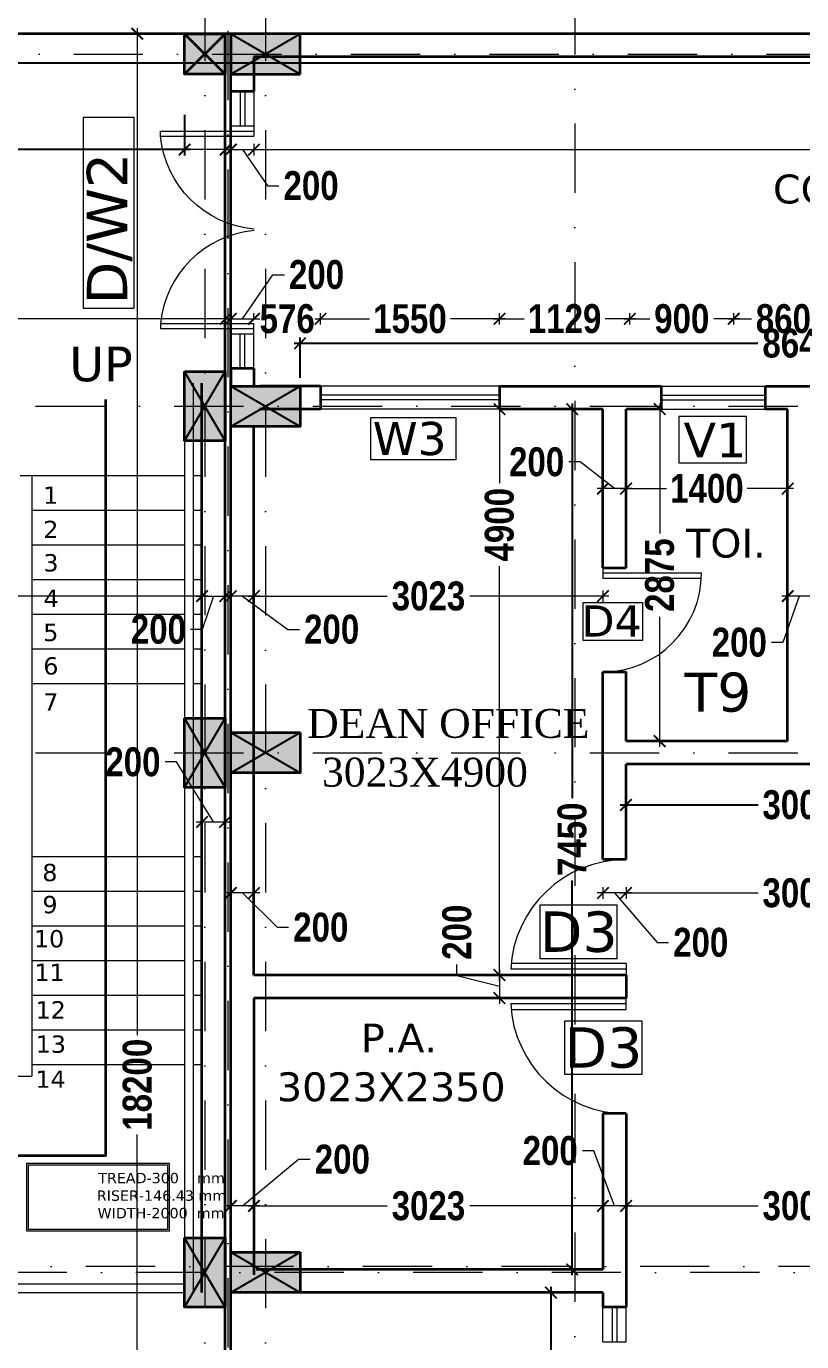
# Model space of a CAD drawing. Header units: millimetres. Extents: x -3092162 to 4513894, y -12317808 to 1849994.
# Drawn here: x -408651 to -401935, y -5877181 to -5865791 of the extents above; entities that cross this region are included whole.
import ezdxf

# ---------------------------------------------------------------- set-up
doc = ezdxf.new("R2010")
doc.units = ezdxf.units.MM
doc.header["$LTSCALE"] = 2
doc.header["$MEASUREMENT"] = 0
doc.header["$PDMODE"] = 34
doc.header["$PDSIZE"] = 500
doc.linetypes.add('DASHDOT', pattern=[1, 0.5, -0.25, 0, -0.25])
doc.layers.add('AEROW', color=7, linetype='Continuous', lineweight=15, true_color=0x0d0d0d)
for name, color, linetype, lineweight in [('ARROW', 7, 'Continuous', 25), ('coloumn', 10, 'Continuous', 35), ('D DIM', 250, 'Continuous', 9), ('D3', 10, 'Continuous', 5), ('D4', 10, 'Continuous', 5), ('DOOR', 27, 'Continuous', 5), ('DW2', 10, 'Continuous', 9), ('expen. jt.', 130, 'Continuous', 35), ('glass', 5, 'Continuous', 15), ('GRID', 251, 'DASHDOT', 5), ('RAILING', 47, 'Continuous', 13), ('SILL', 74, 'Continuous', 9), ('slab', 7, 'Continuous', 15), ('STAIR', 252, 'Continuous', 9), ('TEXT', 7, 'Continuous', 13), ('VENTI', 162, 'Continuous', 5), ('w3', 162, 'Continuous', 5), ('WAll', 250, 'Continuous', 35)]:
    doc.layers.add(name, color=color, linetype=linetype, lineweight=lineweight)
doc.styles.add('INNER DIM', font='ARIALNB.TTF', dxfattribs={"height": 250})
doc.styles.get("Standard").update_dxf_attribs({"font": 'times.ttf', "height": 500})
doc.styles.add('style2', font='verdana.ttf')
doc.dimstyles.new('external final', dxfattribs={"dimscale": 0, "dimtxt": 250, "dimasz": 100, "dimexe": 50, "dimexo": 50, "dimgap": 50, "dimtad": 0, "dimdec": 0, "dimzin": 0, "dimdsep": 46, "dimtxsty": 'INNER DIM', "dimblk": 'ARCHTICK', "dimcen": 100, "dimdle": 50, "dimclrd": 256, "dimclre": 256, "dimclrt": 256, "dimadec": 0, "dimazin": 0, "dimtfac": 1, "dimtdec": 0, "dimtix": 1, "dimtmove": 1, "dimatfit": 3, "dimfxl": 50, "dimfxlon": 1, "dimtolj": 1, "dimtzin": 0, "dimlwd": -1, "dimlwe": -1, "dimarcsym": 1})

# ---------------------------------------------------------------- blocks, each defined once
blk = doc.blocks.new('_ArchTick')
at = {"color": 0, "linetype": 'ByBlock', "const_width": 0.15}
blk.add_lwpolyline([(-0.5, -0.5), (0.5, 0.5)], dxfattribs=at)
blk = doc.blocks.new('*D371')
at = {"ltscale": 100, "transparency": 16777216}
for p, q in [((-406330, -5868536), (-402316, -5868536)), ((-406280, -5868836), (-406280, -5868486)), ((-397585, -5868536), (-401599, -5868536)), ((-397635, -5868836), (-397635, -5868486))]:
    blk.add_line(p, q, dxfattribs=at)
at = {"layer": 'Defpoints', "color": 0, "lineweight": 50, "ltscale": 100, "transparency": 16777216}
for p in [(-397635, -5868536), (-406280, -5868906), (-397635, -5868906)]:
    blk.add_point(p, dxfattribs=at)
at = {"ltscale": 100, "transparency": 16777216, "xscale": 100, "yscale": 100, "zscale": 100, "rotation": 180}
blk.add_blockref('_ArchTick', (-406280, -5868536), dxfattribs=at)
at = {"ltscale": 100, "transparency": 16777216, "xscale": 100, "yscale": 100, "zscale": 100}
blk.add_blockref('_ArchTick', (-397635, -5868536), dxfattribs=at)
at = {"lineweight": 50, "ltscale": 100, "transparency": 16777216, "insert": (-401957, -5868536), "char_height": 250, "attachment_point": 5, "style": 'INNER DIM'}
blk.add_mtext('\\A1;8645', dxfattribs=at)
blk = doc.blocks.new('*D372')
at = {"ltscale": 100, "transparency": 16777216}
for p, q in [((-403707, -5869106), (-403973, -5869106)), ((-403923, -5869056), (-403923, -5872476)), ((-403923, -5876606), (-403923, -5873187)), ((-403707, -5876556), (-403973, -5876556))]:
    blk.add_line(p, q, dxfattribs=at)
at = {"layer": 'Defpoints', "color": 0, "lineweight": 50, "ltscale": 100, "transparency": 16777216}
for p in [(-403657, -5869106), (-403923, -5876556), (-403657, -5876556)]:
    blk.add_point(p, dxfattribs=at)
at = {"ltscale": 100, "transparency": 16777216, "xscale": 100, "yscale": 100, "zscale": 100}
for p, rotation in [((-403923, -5869106), 90), ((-403923, -5876556), 270)]:
    blk.add_blockref('_ArchTick', p, dxfattribs=dict(at, rotation=rotation))
at = {"lineweight": 50, "ltscale": 100, "transparency": 16777216, "insert": (-403923, -5872831), "char_height": 250, "attachment_point": 5, "rotation": 90, "style": 'INNER DIM'}
blk.add_mtext('\\A1;7450', dxfattribs=at)
blk = doc.blocks.new('*D373')
at = {"ltscale": 100, "transparency": 16777216}
for p, q in [((-403457, -5872233), (-403457, -5872583)), ((-400457, -5872233), (-400457, -5872583)), ((-403507, -5872533), (-402313, -5872533)), ((-400407, -5872533), (-401601, -5872533))]:
    blk.add_line(p, q, dxfattribs=at)
at = {"layer": 'Defpoints', "color": 0, "lineweight": 50, "ltscale": 100, "transparency": 16777216}
for p in [(-403457, -5872181), (-400457, -5872181), (-400457, -5872533)]:
    blk.add_point(p, dxfattribs=at)
at = {"ltscale": 100, "transparency": 16777216, "xscale": 100, "yscale": 100, "zscale": 100, "rotation": 180}
blk.add_blockref('_ArchTick', (-403457, -5872533), dxfattribs=at)
at = {"ltscale": 100, "transparency": 16777216, "xscale": 100, "yscale": 100, "zscale": 100}
blk.add_blockref('_ArchTick', (-400457, -5872533), dxfattribs=at)
at = {"lineweight": 50, "ltscale": 100, "transparency": 16777216, "insert": (-401957, -5872533), "char_height": 250, "attachment_point": 5, "style": 'INNER DIM'}
blk.add_mtext('\\A1;3000', dxfattribs=at)
blk = doc.blocks.new('*D376')
at = {"ltscale": 100, "transparency": 16777216}
for p, q in [((-403807, -5876756), (-404157, -5876756)), ((-404107, -5876706), (-404107, -5877758)), ((-404107, -5879531), (-404107, -5878479)), ((-403807, -5879481), (-404157, -5879481))]:
    blk.add_line(p, q, dxfattribs=at)
at = {"layer": 'Defpoints', "color": 0, "lineweight": 50, "ltscale": 100, "transparency": 16777216}
for p in [(-403657, -5876756), (-404107, -5879481), (-403657, -5879481)]:
    blk.add_point(p, dxfattribs=at)
at = {"ltscale": 100, "transparency": 16777216, "xscale": 100, "yscale": 100, "zscale": 100}
for p, rotation in [((-404107, -5876756), 90), ((-404107, -5879481), 270)]:
    blk.add_blockref('_ArchTick', p, dxfattribs=dict(at, rotation=rotation))
at = {"lineweight": 50, "ltscale": 100, "transparency": 16777216, "insert": (-404107, -5878119), "char_height": 250, "attachment_point": 5, "rotation": 90, "style": 'INNER DIM'}
blk.add_mtext('\\A1;2725', dxfattribs=at)
blk = doc.blocks.new('*D381')
at = {"layer": 'ARROW', "ltscale": 100, "transparency": 16777216}
for p, q in [((-438215, -5865906), (-438215, -5866159)), ((-394635, -5865906), (-394635, -5866159)), ((-438265, -5866109), (-416863, -5866109)), ((-394585, -5866109), (-415986, -5866109))]:
    blk.add_line(p, q, dxfattribs=at)
at = {"layer": 'Defpoints', "color": 0, "lineweight": 50, "ltscale": 100, "transparency": 16777216}
for p in [(-438215, -5865856), (-394635, -5865856), (-394635, -5866109)]:
    blk.add_point(p, dxfattribs=at)
at = {"layer": 'ARROW', "ltscale": 100, "transparency": 16777216, "xscale": 100, "yscale": 100, "zscale": 100, "rotation": 180}
blk.add_blockref('_ArchTick', (-438215, -5866109), dxfattribs=at)
at = {"layer": 'ARROW', "ltscale": 100, "transparency": 16777216, "xscale": 100, "yscale": 100, "zscale": 100}
blk.add_blockref('_ArchTick', (-394635, -5866109), dxfattribs=at)
at = {"layer": 'ARROW', "lineweight": 50, "ltscale": 100, "transparency": 16777216, "insert": (-416425, -5866109), "char_height": 250, "attachment_point": 5, "style": 'INNER DIM'}
blk.add_mtext('\\A1;43580', dxfattribs=at)
blk = doc.blocks.new('*D382')
at = {"layer": 'ARROW', "ltscale": 100, "transparency": 16777216}
for p, q in [((-425645, -5866559), (-425645, -5866909)), ((-407280, -5866559), (-407280, -5866909)), ((-425695, -5866859), (-416895, -5866859)), ((-407230, -5866859), (-416030, -5866859))]:
    blk.add_line(p, q, dxfattribs=at)
at = {"layer": 'Defpoints', "color": 0, "lineweight": 50, "ltscale": 100, "transparency": 16777216}
for p in [(-425645, -5866206), (-407280, -5866206), (-407280, -5866859)]:
    blk.add_point(p, dxfattribs=at)
at = {"layer": 'ARROW', "ltscale": 100, "transparency": 16777216, "xscale": 100, "yscale": 100, "zscale": 100, "rotation": 180}
blk.add_blockref('_ArchTick', (-425645, -5866859), dxfattribs=at)
at = {"layer": 'ARROW', "ltscale": 100, "transparency": 16777216, "xscale": 100, "yscale": 100, "zscale": 100}
blk.add_blockref('_ArchTick', (-407280, -5866859), dxfattribs=at)
at = {"layer": 'ARROW', "lineweight": 50, "ltscale": 100, "transparency": 16777216, "insert": (-416462, -5866859), "char_height": 250, "attachment_point": 5, "style": 'INNER DIM'}
blk.add_mtext('\\A1;18365', dxfattribs=at)

msp = doc.modelspace()

# ---------------------------------------------------------------- hatches: boundary and pattern name
at = {"layer": 'coloumn', "ltscale": 100}
for points in [[(-406929.7, -5866206.2), (-407279.7, -5866206.2), (-407279.7, -5865856.2), (-406929.7, -5865856.2)], [(-406279.7, -5866206.2), (-406279.7, -5865856.2), (-406879.7, -5865856.2), (-406879.7, -5866206.2)], [(-407279.7, -5868781.2), (-406929.7, -5868781.2), (-406929.7, -5869381.2), (-407279.7, -5869381.2)], [(-406279.7, -5868906.2), (-406279.7, -5869256.2), (-406879.7, -5869256.2), (-406879.7, -5868906.2)], [(-407279.7, -5871781.2), (-406929.7, -5871781.2), (-406929.7, -5872381.2), (-407279.7, -5872381.2)], [(-406279.7, -5871906.2), (-406279.7, -5872256.2), (-406879.7, -5872256.2), (-406879.7, -5871906.2)], [(-407279.3, -5876281.2), (-406929.3, -5876281.2), (-406929.3, -5876881.2), (-407279.3, -5876881.2)], [(-406279.3, -5876406.2), (-406279.3, -5876756.2), (-406879.3, -5876756.2), (-406879.3, -5876406.2)]]:
    msp.add_hatch(color=256, dxfattribs=at).paths.add_polyline_path(points)

# ---------------------------------------------------------------- linework, layer by layer
at = {"layer": 'AEROW', "lineweight": 35, "ltscale": 100}
msp.add_lwpolyline([(-409252.3, -5873540.9), (-409252.3, -5875570.2), (-407962.5, -5875570.2), (-407962.5, -5869022.7)], dxfattribs=at)
at = {"layer": 'coloumn', "ltscale": 100}
for p, q in [((-406929.7, -5865856.2), (-407279.7, -5866206.2)), ((-407279.2, -5865856.2), (-406929.7, -5866206.2))]:
    msp.add_line(p, q, dxfattribs=at)
at = {"layer": 'coloumn', "lineweight": 25, "ltscale": 100}
for p, q in [((-406879.7, -5865856.2), (-406279.7, -5866206.2)), ((-406879.7, -5866206.2), (-406279.7, -5865856.2)), ((-406929.7, -5869381.2), (-407279.7, -5868781.2)), ((-407279.7, -5869381.2), (-406929.7, -5868781.2)), ((-406879.7, -5869256.2), (-406279.7, -5868906.2)), ((-406879.7, -5868906.2), (-406279.7, -5869256.2)), ((-406929.7, -5872381.2), (-407279.7, -5871781.2)), ((-407279.7, -5872381.2), (-406929.7, -5871781.2)), ((-406879.7, -5872256.2), (-406279.7, -5871906.2)), ((-406879.7, -5871906.2), (-406279.7, -5872256.2)), ((-406929.3, -5876881.2), (-407279.3, -5876281.2)), ((-407279.3, -5876881.2), (-406929.3, -5876281.2)), ((-406879.3, -5876756.2), (-406279.3, -5876406.2)), ((-406879.3, -5876406.2), (-406279.3, -5876756.2))]:
    msp.add_line(p, q, dxfattribs=at)
at = {"layer": 'coloumn', "ltscale": 100}
for points in [[(-406929.7, -5866206.2), (-407279.7, -5866206.2), (-407279.7, -5865856.2), (-406929.7, -5865856.2)], [(-406279.7, -5866206.2), (-406279.7, -5865856.2), (-406879.7, -5865856.2), (-406879.7, -5866206.2)], [(-407279.7, -5868781.2), (-406929.7, -5868781.2), (-406929.7, -5869381.2), (-407279.7, -5869381.2)], [(-406279.7, -5868906.2), (-406279.7, -5869256.2), (-406879.7, -5869256.2), (-406879.7, -5868906.2)], [(-407279.7, -5871781.2), (-406929.7, -5871781.2), (-406929.7, -5872381.2), (-407279.7, -5872381.2)], [(-406279.7, -5871906.2), (-406279.7, -5872256.2), (-406879.7, -5872256.2), (-406879.7, -5871906.2)], [(-407279.3, -5876281.2), (-406929.3, -5876281.2), (-406929.3, -5876881.2), (-407279.3, -5876881.2)], [(-406279.3, -5876406.2), (-406279.3, -5876756.2), (-406879.3, -5876756.2), (-406879.3, -5876406.2)]]:
    msp.add_lwpolyline(points, close=True, dxfattribs=at)
at = {"layer": 'D DIM', "ltscale": 100}
for p, q in [((-407689.3, -5865806.2), (-407689.3, -5874526.3)), ((-407639.3, -5865856.2), (-407739.3, -5865856.2)), ((-406874.4, -5866858.8), (-416054, -5866858.8)), ((-406928.9, -5866858.8), (-406628.9, -5866858.8)), ((-406924.4, -5866808.8), (-406924.4, -5866908.8)), ((-406878.9, -5866808.8), (-406878.9, -5866908.8)), ((-406778.9, -5866858.8), (-406562.9, -5867171.7)), ((-406728.9, -5866858.8), (-400848.8, -5866858.8)), ((-406678.9, -5866808.8), (-406678.9, -5866908.8)), ((-406678.9, -5866808.8), (-406678.9, -5866908.8)), ((-406562.9, -5867171.7), (-406462.9, -5867171.7)), ((-406778.9, -5868324), (-406515.6, -5867942.2)), ((-406515.6, -5867942.2), (-406415.6, -5867942.2)), ((-406874.9, -5868324), (-415330, -5868324)), ((-406928.9, -5868324), (-406628.9, -5868324)), ((-406924.9, -5868324), (-406924.9, -5868274)), ((-406878.9, -5868324), (-406878.9, -5868274)), ((-406678.9, -5868324), (-406678.9, -5868274)), ((-406678.9, -5868324), (-406678.9, -5868274)), ((-406678.9, -5868324), (-406668.5, -5868324)), ((-406153, -5868324), (-405678.3, -5868324)), ((-406103, -5868324), (-406113.5, -5868324)), ((-406103, -5868374), (-406103, -5868274)), ((-406103, -5868374), (-406103, -5868274)), ((-404503, -5868324), (-404977.8, -5868324)), ((-404603, -5868324), (-404339, -5868324)), ((-404553, -5868374), (-404553, -5868274)), ((-404553, -5868374), (-404553, -5868274)), ((-403373.9, -5868324), (-403637.9, -5868324)), ((-403473.9, -5868324), (-403251.3, -5868324)), ((-403423.9, -5868374), (-403423.9, -5868274)), ((-403423.9, -5868374), (-403423.9, -5868274)), ((-402473.9, -5868324), (-402696.5, -5868324)), ((-402573.9, -5868324), (-402369.9, -5868324)), ((-402523.9, -5868374), (-402523.9, -5868274)), ((-402523.9, -5868374), (-402523.9, -5868274)), ((-404553, -5869056.2), (-404553, -5869747.7)), ((-404553, -5869106.2), (-404503, -5869106.2)), ((-403214.9, -5869106.2), (-403114.9, -5869106.2)), ((-403164.9, -5869056.2), (-403164.9, -5870183.1)), ((-403852.5, -5869563.5), (-403952.5, -5869563.5)), ((-403556.4, -5869793.7), (-403852.5, -5869563.5)), ((-403406.4, -5869793.7), (-403706.4, -5869793.7)), ((-403656.4, -5869843.7), (-403656.4, -5869743.7)), ((-403506.4, -5869793.7), (-403106.6, -5869793.7)), ((-403456.4, -5869843.7), (-403456.4, -5869743.7)), ((-403456.4, -5869843.7), (-403456.4, -5869743.7)), ((-402006.4, -5869793.7), (-402406.2, -5869793.7)), ((-402056.4, -5869843.7), (-402056.4, -5869743.7)), ((-404553, -5874056.2), (-404553, -5870465.6)), ((-407078.9, -5870725.3), (-408727.1, -5870725.3)), ((-407178.9, -5870725.3), (-406878.9, -5870725.3)), ((-407128.9, -5870725.3), (-407128.9, -5870675.3)), ((-407128.9, -5870742), (-407128.9, -5870675.3)), ((-407028.9, -5870725.3), (-407128.5, -5871014.5)), ((-406928.9, -5870725.3), (-406928.9, -5870675.3)), ((-406628.9, -5870725.3), (-406928.9, -5870725.3)), ((-406878.9, -5870675.3), (-406878.9, -5870775.3)), ((-406778.9, -5870725.3), (-406384.4, -5871013)), ((-406728.9, -5870725.3), (-405524.8, -5870725.3)), ((-406678.9, -5870675.3), (-406678.9, -5870775.3)), ((-406678.9, -5870675.3), (-406678.9, -5870775.3)), ((-403606.4, -5870725.3), (-404810.5, -5870725.3)), ((-403656.4, -5870675.3), (-403656.4, -5870775.3)), ((-401806.4, -5870725.3), (-402106.4, -5870725.3)), ((-401956.4, -5870725.3), (-402097.2, -5871126)), ((-402056.4, -5870675.3), (-402056.4, -5870775.3)), ((-403164.9, -5872031.2), (-403164.9, -5870904.3)), ((-407128.5, -5871014.5), (-407228.5, -5871014.5)), ((-406384.4, -5871013), (-406284.4, -5871013)), ((-402097.2, -5871126), (-402197.2, -5871126)), ((-403214.9, -5871981.2), (-403114.9, -5871981.2)), ((-407348.8, -5872161.5), (-407448.8, -5872161.5)), ((-407028.9, -5872680.2), (-407348.8, -5872161.5)), ((-407178.9, -5872680.2), (-406878.9, -5872680.2)), ((-407128.9, -5872680.2), (-407128.9, -5872630.2)), ((-406928.9, -5872680.2), (-406928.9, -5872630.2)), ((-406878.9, -5873245.8), (-406878.9, -5873345.8)), ((-406678.9, -5873245.8), (-406678.9, -5873345.8)), ((-403656.4, -5873245.8), (-403656.4, -5873345.8)), ((-403456.4, -5873245.8), (-403456.4, -5873345.8)), ((-403456.4, -5873245.8), (-403456.4, -5873345.8)), ((-406628.9, -5873295.8), (-406928.9, -5873295.8)), ((-406778.9, -5873295.8), (-406478.5, -5873592.9)), ((-403406.4, -5873295.8), (-403706.4, -5873295.8)), ((-403556.4, -5873295.8), (-403188, -5873724.6)), ((-403506.4, -5873295.8), (-402312.6, -5873295.8)), ((-406478.5, -5873592.9), (-406378.5, -5873592.9)), ((-403188, -5873724.6), (-403088, -5873724.6)), ((-404920.9, -5874014), (-404920.9, -5873914)), ((-404553.4, -5874106.2), (-404920.9, -5874014)), ((-404503.4, -5874006.2), (-404603.4, -5874006.2)), ((-404553, -5874006.2), (-404603, -5874006.2)), ((-404553.4, -5873956.2), (-404553.4, -5874256.2)), ((-404503.4, -5874206.2), (-404603.4, -5874206.2)), ((-407689.3, -5884106.2), (-407689.3, -5875386.1)), ((-403735, -5875527.7), (-403835, -5875527.7)), ((-403556.4, -5876005.5), (-403735, -5875527.7)), ((-406778.7, -5876005.5), (-406291.9, -5875601.8)), ((-406291.9, -5875601.8), (-406191.9, -5875601.8)), ((-406878.5, -5876055.5), (-406878.5, -5875955.5)), ((-406678.9, -5876055.5), (-406678.9, -5875955.5)), ((-406678.9, -5876055.5), (-406678.9, -5875955.5)), ((-403656.4, -5876055.5), (-403656.4, -5875955.5)), ((-403656.4, -5876055.5), (-403656.4, -5875955.5)), ((-403456.4, -5876055.5), (-403456.4, -5875955.5)), ((-403456.4, -5876055.5), (-403456.4, -5875955.5)), ((-406628.9, -5876005.5), (-406928.5, -5876005.5)), ((-406728.9, -5876005.5), (-405524.8, -5876005.5)), ((-403606.4, -5876005.5), (-404810.5, -5876005.5)), ((-403406.4, -5876005.5), (-403706.4, -5876005.5)), ((-403506.4, -5876005.5), (-402312.3, -5876005.5))]:
    msp.add_line(p, q, dxfattribs=at)
at = {"layer": 'D3'}
for p, q in [((-404200.9, -5873399.2), (-403534.9, -5873399.2)), ((-404200.9, -5873865.7), (-404200.9, -5873399.2)), ((-403534.9, -5873399.2), (-403534.9, -5873865.7)), ((-403534.9, -5873865.7), (-404200.9, -5873865.7)), ((-403986.9, -5874402.1), (-403321, -5874402.1)), ((-403986.9, -5874868.6), (-403986.9, -5874402.1)), ((-403321, -5874402.1), (-403321, -5874868.6)), ((-403321, -5874868.6), (-403986.9, -5874868.6))]:
    msp.add_line(p, q, dxfattribs=at)
at = {"layer": 'D4'}
for p, q in [((-403828.6, -5870780.9), (-403313.1, -5870780.9)), ((-403828.6, -5871110.5), (-403828.6, -5870780.9)), ((-403313.1, -5870780.9), (-403313.1, -5871110.5)), ((-403313.1, -5871110.5), (-403828.6, -5871110.5))]:
    msp.add_line(p, q, dxfattribs=at)
at = {"layer": 'DOOR', "color": 252, "ltscale": 200}
for p, q in [((-407489.3, -5866698.9), (-406679.3, -5866698.9)), ((-407489.3, -5866743.9), (-407489.3, -5866698.9)), ((-407489.3, -5866743.9), (-406679.3, -5866743.9)), ((-406679.3, -5866653.9), (-406679.3, -5866743.9)), ((-407489.3, -5868363.9), (-406679.3, -5868363.9)), ((-407489.3, -5868363.9), (-407489.3, -5868408.9)), ((-407489.3, -5868408.9), (-406679.3, -5868408.9)), ((-406679.3, -5868453.9), (-406679.3, -5868363.9))]:
    msp.add_line(p, q, dxfattribs=at)
at = {"layer": 'DOOR', "ltscale": 200}
for p, q in [((-403656.8, -5870482.6), (-403656.8, -5870572.4)), ((-402803.1, -5870527.5), (-403656.8, -5870527.5)), ((-402804.3, -5870572.4), (-403656.8, -5870572.4))]:
    msp.add_line(p, q, dxfattribs=at)
at = {"layer": 'DOOR', "ltscale": 100}
for p, q in [((-403456.8, -5873906.2), (-404451.8, -5873906.2)), ((-403456.8, -5873906.2), (-403456.8, -5874006.2)), ((-403456.8, -5873956.2), (-404455.6, -5873956.2)), ((-403456.8, -5874256.2), (-404455.6, -5874256.2)), ((-403456.8, -5874306.2), (-403456.8, -5874206.2)), ((-403456.8, -5874306.2), (-404451.8, -5874306.2))]:
    msp.add_line(p, q, dxfattribs=at)
for centre, start, end in [((-403456.8, -5874006.2), 90, 177.13402), ((-403456.8, -5874206.2), 182.86598, 270)]:
    msp.add_arc(centre, 1000, start, end, dxfattribs=at)
at = {"layer": 'DOOR', "color": 252, "ltscale": 200, "extrusion": (0, 0, -1)}
msp.add_ellipse((-406592.8, -5866651.2), major_axis=(901.3, 4), ratio=1, start_param=1.670585, end_param=3.0430697, dxfattribs=at)
at = {"layer": 'DOOR', "color": 252, "ltscale": 200}
msp.add_ellipse((-406592.8, -5868456.6), major_axis=(-901.3, 4), ratio=1, start_param=-1.4710077, end_param=-0.098523, dxfattribs=at)
at = {"layer": 'DW2', "ltscale": 0.1}
for p, q in [((-407715.4, -5866580.1), (-408159.2, -5866580.1)), ((-408159.2, -5866580.1), (-408159.2, -5868231.9)), ((-407715.4, -5868231.9), (-407715.4, -5866580.1)), ((-408159.2, -5868231.9), (-407715.4, -5868231.9))]:
    msp.add_line(p, q, dxfattribs=at)
at = {"layer": 'expen. jt.', "ltscale": 100}
for p, q in [((-393959.3, -5865856.2), (-438889.3, -5865856.2)), ((-406929.3, -5884381.3), (-406929.3, -5865856.2)), ((-406879.3, -5884256.2), (-406879.3, -5865856.2))]:
    msp.add_line(p, q, dxfattribs=at)
at = {"layer": 'glass', "ltscale": 100}
for p, q in [((-406799.3, -5866354.2), (-406799.3, -5866653.9)), ((-406759.3, -5866354.2), (-406759.3, -5866653.9)), ((-406799.3, -5868754.2), (-406799.3, -5868453.9)), ((-406759.3, -5868754.2), (-406759.3, -5868453.9)), ((-404553.4, -5868986.2), (-406103.4, -5868986.2)), ((-404553.4, -5869026.2), (-406103.4, -5869026.2)), ((-403149.3, -5868986.2), (-402249.3, -5868986.2)), ((-403149.3, -5869026.2), (-402249.3, -5869026.2)), ((-403576.8, -5876881.2), (-403576.8, -5877181.2)), ((-403536.8, -5876881.2), (-403536.8, -5877181.2))]:
    msp.add_line(p, q, dxfattribs=at)
at = {"layer": 'GRID', "color": 5, "ltscale": 600}
for p, q in [((-406904.3, -5805825.2), (-406904.3, -5894627.3)), ((-407104.3, -5806686.2), (-407104.3, -5893768.6)), ((-406579.3, -5806686.5), (-406579.3, -5893766)), ((-403904.3, -5807829.3), (-403898.2, -5892517.1))]:
    msp.add_line(p, q, dxfattribs=at)
at = {"layer": 'GRID', "color": 6, "ltscale": 600}
for p, q in [((-461044.5, -5866031.2), (-366465.1, -5866031.2)), ((-460174.2, -5869081.2), (-367334.7, -5869081.2)), ((-460174.2, -5872081.2), (-367334.7, -5872081.2)), ((-367932.2, -5876530.5), (-458429, -5876530.5)), ((-365097.3, -5876581.2), (-461068.5, -5876581.2))]:
    msp.add_line(p, q, dxfattribs=at)
at = {"layer": 'RAILING', "ltscale": 100}
for p, q in [((-407278.9, -5876756.2), (-407278.9, -5868881.2)), ((-407203.9, -5876756.2), (-407203.9, -5868881.2)), ((-408603.9, -5869681.2), (-408603.9, -5874881.2)), ((-408924.9, -5874881.2), (-408604.9, -5874881.2)), ((-410325.8, -5876756.2), (-407274.7, -5876756.2)), ((-410250.8, -5876681.2), (-407274.7, -5876681.2))]:
    msp.add_line(p, q, dxfattribs=at)
at = {"layer": 'SILL', "ltscale": 100}
for p, q in [((-406879.3, -5866354.3), (-406879.3, -5866654)), ((-406679.3, -5866354.2), (-406679.3, -5866653.9)), ((-406879.3, -5866653.9), (-406679.3, -5866653.9)), ((-406879.3, -5868453.9), (-406679.3, -5868453.9)), ((-406879.3, -5868754.2), (-406879.3, -5868453.9)), ((-406679.3, -5868754.2), (-406679.3, -5868453.9)), ((-404553.4, -5868906.2), (-406103.4, -5868906.2)), ((-403149.3, -5868906.2), (-402249.3, -5868906.2)), ((-404553.4, -5869106.2), (-406103.4, -5869106.2)), ((-403149.3, -5869106.2), (-402249.3, -5869106.2)), ((-403456.8, -5877181.2), (-403456.8, -5875206.2)), ((-403656.8, -5877181.2), (-403656.8, -5876756.2)), ((-403656.8, -5877181.2), (-403456.8, -5877181.2))]:
    msp.add_line(p, q, dxfattribs=at)
at = {"layer": 'SILL', "ltscale": 200}
msp.add_ellipse((-403656.8, -5870527.5), major_axis=(603.6, 603.6), ratio=1, start_param=3.9269908, end_param=5.4977871, dxfattribs=at)
at = {"layer": 'slab', "lineweight": 13}
for p, q in [((-408647.4, -5875635.9), (-407413.3, -5875635.9)), ((-408647.4, -5876224), (-408647.4, -5875635.9)), ((-407413.3, -5875635.9), (-407413.3, -5876224)), ((-408632.4, -5875650.9), (-407428.3, -5875650.9)), ((-408632.4, -5876209), (-408632.4, -5875650.9)), ((-407428.3, -5875650.9), (-407428.3, -5876209)), ((-407428.3, -5876209), (-408632.4, -5876209)), ((-407413.3, -5876224), (-408647.4, -5876224))]:
    msp.add_line(p, q, dxfattribs=at)
at = {"layer": 'STAIR', "ltscale": 100}
for p, q in [((-408704.9, -5869681.2), (-407280.8, -5869681.2)), ((-407204.3, -5869681.2), (-407128.9, -5869681.2)), ((-408603.9, -5869981.2), (-407280.8, -5869981.2)), ((-407204.3, -5869981.2), (-407128.9, -5869981.2)), ((-408603.9, -5870281.2), (-407280.8, -5870281.2)), ((-407204.3, -5870281.2), (-407128.9, -5870281.2)), ((-408603.9, -5870581.2), (-407280.8, -5870581.2)), ((-407204.3, -5870581.2), (-407128.9, -5870581.2)), ((-408603.9, -5870881.2), (-407280.8, -5870881.2)), ((-407204.3, -5870881.2), (-407128.9, -5870881.2)), ((-408603.9, -5871181.2), (-407280.8, -5871181.2)), ((-407204.3, -5871181.2), (-407128.9, -5871181.2)), ((-408603.9, -5871481.2), (-407280.8, -5871481.2)), ((-407204.3, -5871481.2), (-407128.9, -5871481.2)), ((-408603.9, -5872981.2), (-407280.8, -5872981.2)), ((-407204.3, -5872981.2), (-407128.9, -5872981.2)), ((-408603.9, -5873281.2), (-407280.8, -5873281.2)), ((-407204.3, -5873281.2), (-407128.9, -5873281.2)), ((-408603.9, -5873581.2), (-407280.8, -5873581.2)), ((-407204.3, -5873581.2), (-407128.9, -5873581.2)), ((-408603.9, -5873881.2), (-407280.8, -5873881.2)), ((-407204.3, -5873881.2), (-407128.9, -5873881.2)), ((-408603.9, -5874181.2), (-407280.8, -5874181.2)), ((-407204.3, -5874181.2), (-407128.9, -5874181.2)), ((-408603.9, -5874481.2), (-407280.8, -5874481.2)), ((-407204.3, -5874481.2), (-407128.9, -5874481.2)), ((-408603.9, -5874781.2), (-407280.8, -5874781.2)), ((-407204.3, -5874781.2), (-407128.9, -5874781.2))]:
    msp.add_line(p, q, dxfattribs=at)
at = {"layer": 'VENTI', "ltscale": 100}
for p, q in [((-405666.1, -5869179.4), (-404931.2, -5869179.4)), ((-405666.1, -5869544.7), (-405666.1, -5869179.4)), ((-404931.2, -5869179.4), (-404931.2, -5869544.7)), ((-404931.2, -5869544.7), (-405666.1, -5869544.7))]:
    msp.add_line(p, q, dxfattribs=at)
at = {"layer": 'VENTI'}
for p, q in [((-402413.5, -5869169.8), (-403000.6, -5869169.8)), ((-403000.6, -5869169.8), (-403000.6, -5869572.3)), ((-402413.5, -5869572.3), (-402413.5, -5869169.8)), ((-403000.6, -5869572.3), (-402413.5, -5869572.3))]:
    msp.add_line(p, q, dxfattribs=at)
at = {"layer": 'WAll', "ltscale": 100}
for p, q in [((-393959.3, -5865856.2), (-406879.3, -5865856.2)), ((-406879.3, -5866354.2), (-406879.3, -5865856.2)), ((-394159.3, -5866056.2), (-406679.3, -5866056.2)), ((-406679.3, -5866056.2), (-406679.3, -5866354.2)), ((-406879.3, -5866354.2), (-406679.3, -5866354.2)), ((-406879.3, -5868754.2), (-406879.3, -5868906.2)), ((-406679.3, -5868754.2), (-406879.3, -5868754.2)), ((-406679.3, -5868754.2), (-406679.3, -5868906.2)), ((-407129.3, -5876756.2), (-407129.3, -5868881.2)), ((-406929.3, -5876756.2), (-406929.3, -5868881.2)), ((-406103.4, -5868906.2), (-406629.3, -5868906.2)), ((-406103.4, -5868906.2), (-406103.4, -5869106.2)), ((-404553.4, -5868906.2), (-403149.3, -5868906.2)), ((-404553.4, -5868906.2), (-404553.4, -5869106.2)), ((-403149.3, -5869106.2), (-403149.3, -5868906.2)), ((-402249.3, -5868906.2), (-401664.3, -5868906.2)), ((-402249.3, -5869106.2), (-402249.3, -5868906.2)), ((-406103.4, -5869106.2), (-406629.3, -5869106.2)), ((-403656.8, -5869106.2), (-404553.4, -5869106.2)), ((-403656.8, -5870481.2), (-403656.8, -5869106.2)), ((-403149.3, -5869106.2), (-403456.8, -5869106.2)), ((-403456.8, -5870481.2), (-403456.8, -5869106.2)), ((-402056.8, -5869106.2), (-402249.3, -5869106.2)), ((-402056.8, -5871981.2), (-402056.8, -5869106.2)), ((-406679.3, -5874006.2), (-406679.3, -5869256.2)), ((-403656.8, -5870481.2), (-403456.8, -5870481.2)), ((-403656.8, -5873006.2), (-403656.8, -5871381.2)), ((-403656.8, -5871381.2), (-403456.8, -5871381.2)), ((-403456.8, -5871981.2), (-403456.8, -5871381.2)), ((-402056.8, -5871981.2), (-403456.8, -5871981.2)), ((-403456.8, -5873006.2), (-403456.8, -5872181.2)), ((-403456.8, -5873006.2), (-403456.8, -5872181.2)), ((-400456.8, -5872181.2), (-403456.8, -5872181.2)), ((-403456.8, -5873006.2), (-403656.8, -5873006.2)), ((-403456.8, -5874006.2), (-406679.3, -5874006.2)), ((-403456.8, -5874006.2), (-403456.8, -5874206.2)), ((-403456.8, -5874206.2), (-406679.3, -5874206.2)), ((-406679.3, -5874206.2), (-406679.3, -5876602.3)), ((-403456.8, -5875206.2), (-403656.8, -5875206.2)), ((-403656.8, -5875206.2), (-403656.8, -5876556.2)), ((-403456.8, -5875206.2), (-403456.8, -5876881.2)), ((-403656.8, -5876556.2), (-406660.3, -5876556.2)), ((-403656.8, -5876756.2), (-406878.9, -5876756.2)), ((-403656.8, -5876756.2), (-403656.8, -5876881.2)), ((-403456.8, -5876881.2), (-403656.8, -5876881.2))]:
    msp.add_line(p, q, dxfattribs=at)

# ---------------------------------------------------------------- block references
at = {"layer": 'D DIM', "ltscale": 100, "xscale": 100, "yscale": 100, "zscale": 100}
for p, rotation in [((-407689.3, -5865856.2), 90), ((-406878.9, -5866858.8), 180), ((-406678.9, -5866858.8), 180), ((-406878.9, -5868324), 180), ((-406103, -5868324), 180), ((-404553, -5868324), 180), ((-403423.9, -5868324), 180), ((-402523.9, -5868324), 180), ((-404553, -5869106.2), 90), ((-403164.9, -5869106.2), 90), ((-403656.4, -5869793.7), 180), ((-403456.4, -5869793.7), 180), ((-407128.9, -5870725.3), 180), ((-406878.9, -5870725.3), 180), ((-406678.9, -5870725.3), 180), ((-402056.4, -5870725.3), 180), ((-403164.9, -5871981.2), 270), ((-407128.9, -5872680.2), 180), ((-406878.9, -5873295.8), 180), ((-403656.4, -5873295.8), 180), ((-403456.4, -5873295.8), 180), ((-404553.4, -5874006.2), 90), ((-404553, -5874006.2), 270), ((-404553.4, -5874206.2), 270), ((-406878.5, -5876005.5), 180), ((-406678.9, -5876005.5), 180), ((-403656.4, -5876005.5), 180), ((-403456.4, -5876005.5), 180)]:
    msp.add_blockref('_ArchTick', p, dxfattribs=dict(at, rotation=rotation))
for p in [(-406924.4, -5866858.8), (-406678.9, -5866858.8), (-406924.9, -5868324), (-406678.9, -5868324), (-404553, -5868324), (-403423.9, -5868324), (-402523.9, -5868324), (-403456.4, -5869793.7), (-402056.4, -5869793.7), (-407128.9, -5870725.3), (-406928.9, -5870725.3), (-406678.9, -5870725.3), (-403656.4, -5870725.3), (-406928.9, -5872680.2), (-406678.9, -5873295.8), (-403456.4, -5873295.8), (-406678.9, -5876005.5), (-403656.4, -5876005.5), (-403456.4, -5876005.5)]:
    msp.add_blockref('_ArchTick', p, dxfattribs=at)

# ---------------------------------------------------------------- texts
at = {"layer": 'D DIM', "ltscale": 100, "char_height": 250, "attachment_point": 5, "style": 'INNER DIM'}
for s, insert in [('\\A1;200', (-406184.5, -5867171.7)), ('\\A1;200', (-406137.2, -5867942.2)), ('\\A1;576', (-406391, -5868324)), ('\\A1;1550', (-405328, -5868324)), ('\\A1;1129', (-403988.5, -5868324)), ('\\A1;900', (-402973.9, -5868324)), ('\\A1;860', (-402093.9, -5868324)), ('\\A1;200', (-404230.8, -5869563.5)), ('\\A1;1400', (-402756.4, -5869793.7)), ('\\A1;3023', (-405167.7, -5870725.3)), ('\\A1;200', (-407506.8, -5871014.5)), ('\\A1;200', (-406006, -5871013)), ('\\A1;200', (-402475.5, -5871126)), ('\\A1;200', (-407727.2, -5872161.5)), ('\\A1;3000', (-401956.4, -5873295.8)), ('\\A1;200', (-406100.1, -5873592.9)), ('\\A1;200', (-402809.6, -5873724.6)), ('\\A1;200', (-404113.3, -5875527.7)), ('\\A1;200', (-405913.6, -5875601.8)), ('\\A1;3023', (-405167.7, -5876005.5)), ('\\A1;3000', (-401956.2, -5876005.5))]:
    msp.add_mtext(s, dxfattribs=dict(at, insert=insert))
at = {"layer": 'D DIM', "ltscale": 100, "char_height": 250, "attachment_point": 5, "rotation": 90, "style": 'INNER DIM'}
for s, insert in [('\\A1;4900', (-404553, -5870106.7)), ('\\A1;2875', (-403164.9, -5870543.7)), ('\\A1;200', (-404920.9, -5873635.7)), ('\\A1;18200', (-407689.3, -5874956.2))]:
    msp.add_mtext(s, dxfattribs=dict(at, insert=insert))
at = {"layer": 'D3', "style": 'style2'}
for p in [(-404203.8, -5873805.7), (-403989.9, -5874808.7)]:
    msp.add_text('D3', height=350, dxfattribs=at).set_placement(p)
at = {"layer": 'D4', "style": 'style2'}
msp.add_text('D4', height=270, dxfattribs=at).set_placement((-403841.6, -5871075.5))
at = {"layer": 'DW2', "style": 'style2'}
msp.add_text('D/W2', height=350, rotation=90, dxfattribs=at).set_placement((-407776.6, -5868198.9))
at = {"layer": 'TEXT', "style": 'style2'}
for s, height, p in [('CORRIDOR 2850 MM WD.', 250, (-402184.3, -5867325)), ('1', 150, (-408505, -5869926.1)), ('2', 150, (-408503.4, -5870222.8)), ('TOI.', 250, (-402936, -5870391.1)), ('3', 150, (-408502.7, -5870511.6)), ('4', 150, (-408500.9, -5870820.1)), ('5', 150, (-408504.1, -5871114.9)), ('6', 150, (-408503.3, -5871404)), ('T9', 337.5, (-402949, -5871725)), ('7', 150, (-408503.3, -5871716)), ('8', 150, (-408511.8, -5873193.5)), ('9', 150, (-408510.7, -5873471.3)), ('10', 150, (-408584.6, -5873766.8)), ('11', 150, (-408580.4, -5874059)), ('12', 150, (-408570.1, -5874382.9)), ('P.A.', 250, (-405753.1, -5874677)), ('13', 150, (-408569, -5874679.7)), ('14', 150, (-408571.8, -5874983)), ('3023X2350', 250, (-406480.2, -5875098.9))]:
    msp.add_text(s, height=height, dxfattribs=at).set_placement(p)
at = {"layer": 'TEXT', "lineweight": 50, "style": 'style2'}
for s, height, p in [('UP', 300, (-408277.9, -5868864.8)), ('TREAD-300    mm', 90, (-408027.9, -5875809.1)), ('RISER-146.43 mm', 90, (-408040, -5875961)), ('WIDTH-2000  mm', 90, (-408033.5, -5876112.9))]:
    msp.add_text(s, height=height, dxfattribs=at).set_placement(p)
at = {"layer": 'TEXT', "lineweight": 50}
for s, p in [('DEAN OFFICE', (-406217.7, -5871952.6)), (' 3023X4900', (-406184.2, -5872374.5))]:
    msp.add_text(s, height=250, dxfattribs=at).set_placement(p)
at = {"layer": 'VENTI', "style": 'style2'}
msp.add_text('V1', height=300, dxfattribs=at).set_placement((-402958.4, -5869523.8))
at = {"layer": 'w3', "lineweight": 50, "style": 'style2'}
msp.add_text('W3', height=287, dxfattribs=at).set_placement((-405650.4, -5869503.7))

# ---------------------------------------------------------------- dimensions: what is measured, and where the dimension line sits
at = {"color": 3, "lineweight": 50, "ltscale": 100}
for base, p1, p2, picture, middle in [((-397634.7, -5868536.5), (-406279.7, -5868906.2), (-397634.7, -5868906.2), '*D371', (-401957.2, -5868536.5)), ((-400456.8, -5872532.8), (-403456.8, -5872181.2), (-400456.8, -5872181.2), '*D373', (-401956.8, -5872532.8))]:
    dim = msp.add_linear_dim(base=base, p1=p1, p2=p2, dimstyle='external final', override={"dimscale": 1, "dimfxl": 300}, dxfattribs=at)
    dim.commit()
    dim.dimension.update_dxf_attribs({"geometry": picture, "text_midpoint": middle})
for base, p1, p2, picture, middle in [((-403922.6, -5876556.2), (-403656.8, -5869106.2), (-403656.8, -5876556.2), '*D372', (-403922.6, -5872831.2)), ((-404107, -5879481.2), (-403656.8, -5876756.2), (-403656.8, -5879481.2), '*D376', (-404107, -5878118.7))]:
    dim = msp.add_linear_dim(base=base, p1=p1, p2=p2, angle=90, dimstyle='external final', override={"dimscale": 1, "dimfxl": 300}, dxfattribs=at)
    dim.commit()
    dim.dimension.update_dxf_attribs({"geometry": picture, "text_midpoint": middle})
at = {"layer": 'ARROW', "color": 3, "lineweight": 50, "ltscale": 100}
for base, p1, p2, picture, middle in [((-394634.7, -5866108.6), (-438214.7, -5865856.2), (-394634.7, -5865856.2), '*D381', (-416424.7, -5866108.6)), ((-407279.7, -5866858.8), (-425644.7, -5866206.2), (-407279.7, -5866206.2), '*D382', (-416462.2, -5866858.8))]:
    dim = msp.add_linear_dim(base=base, p1=p1, p2=p2, dimstyle='external final', override={"dimscale": 1, "dimfxl": 300}, dxfattribs=at)
    dim.commit()
    dim.dimension.update_dxf_attribs({"geometry": picture, "text_midpoint": middle})

doc.saveas('drawing.dxf')
